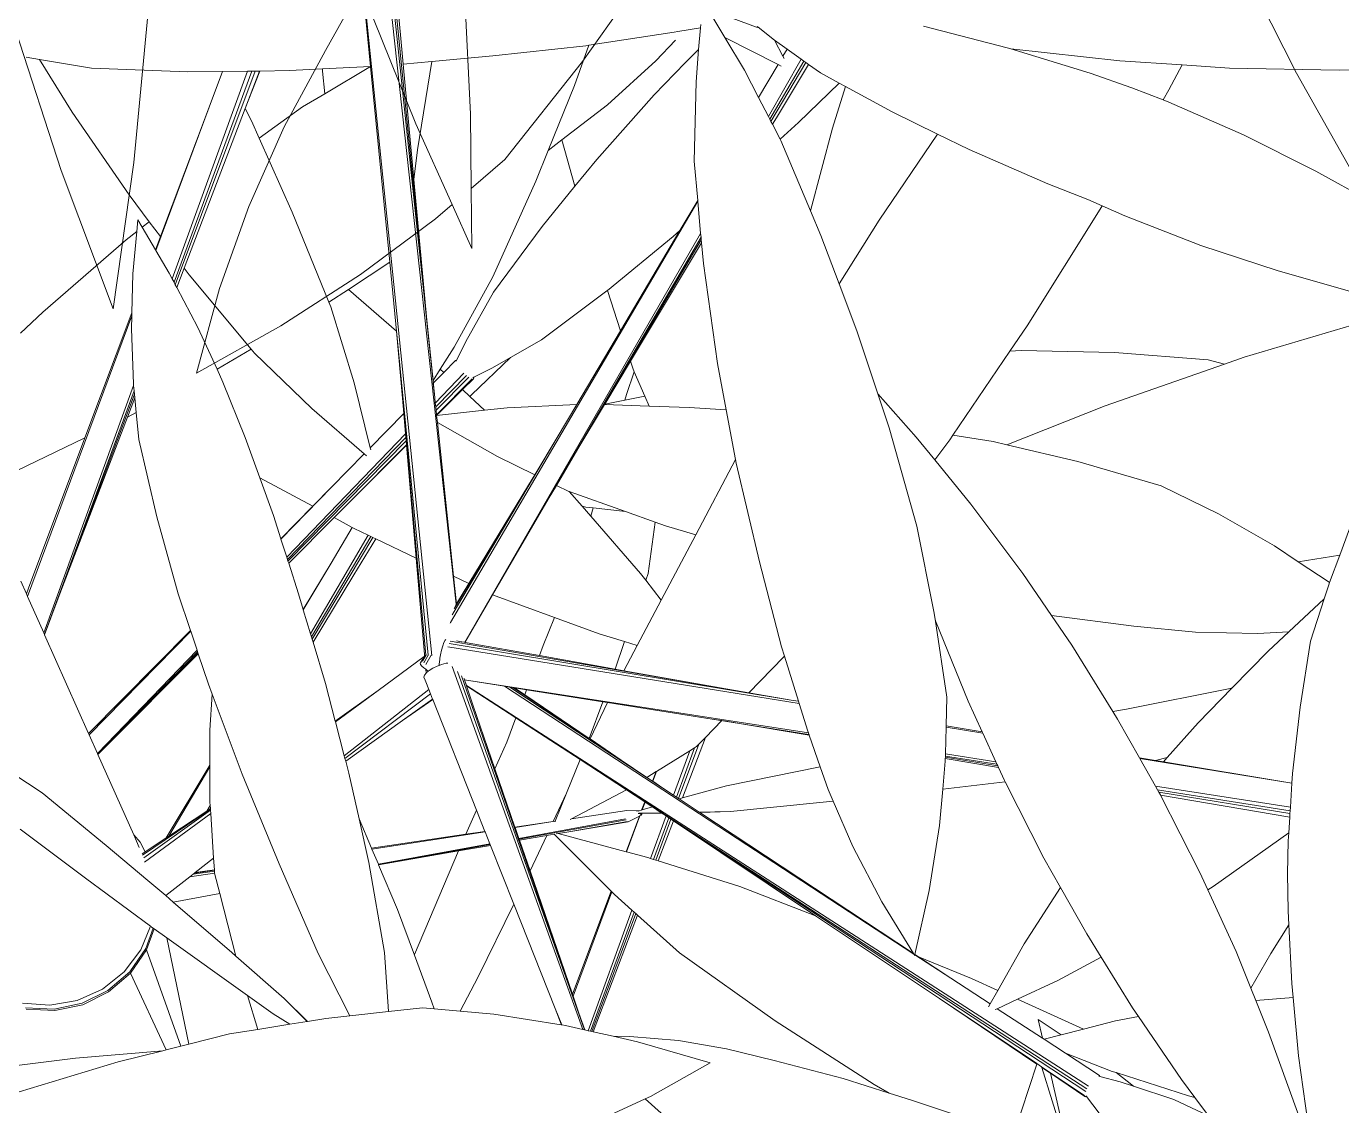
# Model space of a CAD drawing. Header units: millimetres. Extents: x 18 to 174501, y 22 to 24571.
# Drawn here: x 22207.6 to 22382.7, y 5409.9 to 5553.5 of the extents above; entities that cross this region are included whole.
import ezdxf

# ---------------------------------------------------------------- set-up
doc = ezdxf.new("R2010")
doc.units = ezdxf.units.MM
doc.header["$MEASUREMENT"] = 0
doc.layers.add('Edges', color=7, linetype='Continuous', lineweight=18)

# ---------------------------------------------------------------- blocks, each defined once
blk = doc.blocks.new('BAMBOOPLAN')
at = {"layer": 'Edges'}
for p, q in [((1.0538, 7.3949), (0.8579, 7.3219)), ((0.8579, 7.3219), (0.659, 7.2578)), ((0.659, 7.2578), (0.572, 7.2341)), ((0.572, 7.2341), (0.4576, 7.2029)), ((0.572, 7.2341), (0.5638, 7.1814)), ((0.4576, 7.2029), (0.2543, 7.1565)), ((0.4116, 7.1623), (0.2543, 7.1565)), ((0.496, 7.1621), (0.4116, 7.1623)), ((0.5596, 7.1596), (0.496, 7.1621)), ((0.5638, 7.1814), (0.5596, 7.1596)), ((0.5714, 7.1592), (0.5596, 7.1596)), ((0.7256, 7.1468), (0.5714, 7.1592)), ((0.2471, 7.1562), (0.0832, 7.1435)), ((0.2543, 7.1565), (0.2471, 7.1562)), ((0.8784, 7.1264), (0.7256, 7.1468)), ((1.0301, 7.0994), (0.8784, 7.1264)), ((-1.0366, 7.0559), (-0.4112, 5.707)), ((-0.399, 5.8145), (-0.9848, 7.0548)), ((-0.5657, 6.1723), (-0.9779, 7.0547)), ((-0.6276, 6.3066), (-0.9726, 7.0546)), ((-0.2165, 7.0376), (-0.3152, 7.04)), ((-0.2674, 6.9997), (-0.3152, 7.04)), ((-0.2165, 7.0376), (-0.215, 7.0378)), ((-0.2138, 7.0391), (-0.2158, 7.0398)), ((-0.215, 7.0378), (-0.2138, 7.0391)), ((-0.1765, 7.0255), (-0.2138, 7.0391)), ((-0.3171, 7.0017), (-0.3187, 7.008)), ((-0.1762, 7.0255), (-0.1765, 7.0255)), ((-0.1762, 7.0255), (-0.1513, 7.002)), ((-0.1482, 7.0172), (-0.1762, 7.0255)), ((-0.1482, 7.0172), (-0.1513, 7.002)), ((-0.1162, 7.0079), (-0.1482, 7.0172)), ((-0.1401, 6.8849), (-0.1162, 7.0079)), ((-0.1108, 7.0063), (-0.1162, 7.0079)), ((-0.9393, 6.9956), (-0.8292, 6.7521)), ((-0.3171, 7.0017), (-0.3555, 6.981)), ((-0.3069, 6.9618), (-0.3171, 7.0017)), ((-0.2118, 6.9528), (-0.2674, 6.9997)), ((-0.2674, 6.9997), (-0.1549, 6.9841)), ((-0.1549, 6.9841), (-0.1693, 6.9126)), ((-0.1549, 6.9841), (-0.1482, 6.9832)), ((-0.1513, 7.002), (-0.1478, 6.9987)), ((-0.1357, 6.8807), (-0.1108, 7.0063)), ((-0.1322, 6.8774), (-0.1062, 7.0049)), ((-0.1003, 7.0032), (-0.1247, 6.8874)), ((-0.0998, 7.003), (-0.1247, 6.8874)), ((-0.1062, 7.0049), (-0.1108, 7.0063)), ((-0.1003, 7.0032), (-0.1062, 7.0049)), ((-0.0998, 7.003), (-0.1003, 7.0032)), ((-0.0734, 6.9953), (-0.0998, 7.003)), ((-0.0331, 6.9885), (-0.0819, 6.8923)), ((-0.0331, 6.9885), (-0.0734, 6.9953)), ((-0.0199, 6.9863), (-0.0331, 6.9885)), ((-0.0199, 6.9863), (-0.0175, 6.9031)), ((0.0799, 6.9696), (-0.0199, 6.9863)), ((-0.9957, 6.9656), (-0.8867, 6.7278)), ((-0.3615, 6.9778), (-0.5073, 6.9012)), ((-0.3542, 6.964), (-0.3767, 6.9146)), ((-0.3555, 6.981), (-0.3615, 6.9778)), ((-0.3069, 6.9618), (-0.3232, 6.9296)), ((-0.2916, 6.9021), (-0.3069, 6.9618)), ((0.1752, 6.958), (0.0799, 6.9696)), ((0.1752, 6.958), (0.1235, 6.767)), ((0.2416, 6.95), (0.1752, 6.958)), ((-0.1693, 6.9126), (-0.2118, 6.9528)), ((0.4043, 6.9368), (0.2416, 6.95)), ((0.4859, 6.9335), (0.4043, 6.9368)), ((0.5155, 6.9311), (0.4859, 6.9335)), ((1.0271, 6.9322), (0.8726, 6.9236)), ((-0.3767, 6.9146), (-0.4367, 6.806)), ((-0.3232, 6.9296), (-0.3587, 6.853)), ((-0.1401, 6.8849), (-0.1693, 6.9126)), ((0.5142, 6.9241), (0.4551, 6.6689)), ((0.5155, 6.9311), (0.5142, 6.9241)), ((0.563, 6.9273), (0.5155, 6.9311)), ((0.7175, 6.9213), (0.563, 6.9273)), ((0.8726, 6.9236), (0.7175, 6.9213)), ((1.0929, 6.9105), (0.8652, 6.7472)), ((-0.5124, 6.8985), (-0.6729, 6.8228)), ((-0.5073, 6.9012), (-0.5124, 6.8985)), ((-0.5073, 6.9012), (-0.508, 6.8201)), ((-0.2458, 6.7584), (-0.2916, 6.9021)), ((-0.1357, 6.8807), (-0.1401, 6.8849)), ((-0.1247, 6.8874), (-0.1277, 6.8732)), ((-0.0819, 6.8923), (-0.1048, 6.8515)), ((-0.0175, 6.9031), (-0.006, 6.7412)), ((-0.1322, 6.8774), (-0.1357, 6.8807)), ((-0.1277, 6.8732), (-0.1322, 6.8774)), ((-0.1048, 6.8515), (-0.1277, 6.8732)), ((-0.3587, 6.853), (-0.4219, 6.7009)), ((-0.1026, 6.8494), (-0.1048, 6.8515)), ((-0.006, 6.7412), (-0.1026, 6.8494)), ((-0.6729, 6.8228), (-0.7793, 6.7747)), ((-0.508, 6.8201), (-0.515, 6.6871)), ((-0.4367, 6.806), (-0.4968, 6.7145)), ((-0.7793, 6.7747), (-0.8292, 6.7521)), ((-0.7793, 6.7747), (-0.7506, 6.6069)), ((-0.215, 6.6898), (-0.2458, 6.7584)), ((0.1235, 6.767), (0.0912, 6.6275)), ((-0.8292, 6.7521), (-0.7383, 6.5512)), ((0.028, 6.7031), (-0.006, 6.7412)), ((0.8652, 6.7472), (0.8339, 6.7225)), ((-0.8867, 6.7278), (-0.9714, 6.6935)), ((-0.8866, 6.7277), (-0.952, 6.6502)), ((-0.8867, 6.7278), (-0.8866, 6.7277)), ((-0.8866, 6.7277), (-0.7305, 6.3875)), ((-0.4968, 6.7145), (-0.5048, 6.7023)), ((-0.4968, 6.7145), (-0.4446, 6.6394)), ((0.8018, 6.7205), (0.6293, 6.6751)), ((0.8339, 6.7225), (0.6453, 6.5738)), ((0.8339, 6.7225), (0.8018, 6.7205)), ((-0.9714, 6.6935), (-1.0295, 6.6699)), ((-0.9714, 6.6935), (-0.9698, 6.6896)), ((-0.9698, 6.6896), (-0.952, 6.6502)), ((-0.515, 6.6871), (-0.5183, 6.6239)), ((-0.5048, 6.7023), (-0.515, 6.6871)), ((-0.4219, 6.7009), (-0.4446, 6.6394)), ((-0.2144, 6.6885), (-0.3978, 5.7777)), ((-0.215, 6.6898), (-0.2284, 6.6248)), ((-0.2144, 6.6885), (-0.215, 6.6898)), ((-0.1891, 6.6321), (-0.2144, 6.6885)), ((0.0912, 6.6275), (0.028, 6.7031)), ((-1.0295, 6.6699), (-1.083, 6.6506)), ((0.4551, 6.6689), (0.4398, 6.6124)), ((0.6293, 6.6751), (0.4598, 6.6208)), ((-1.1046, 6.6429), (-1.1498, 6.6266)), ((-1.1113, 6.2227), (-1.1046, 6.6429)), ((-1.106, 6.2177), (-1.0973, 6.6455)), ((-1.0973, 6.6455), (-1.1046, 6.6429)), ((-1.1022, 6.2141), (-1.0913, 6.6477)), ((-1.0913, 6.6477), (-1.0973, 6.6455)), ((-1.0834, 6.6505), (-1.0913, 6.6477)), ((-1.0834, 6.6505), (-1.0865, 6.5566)), ((-1.083, 6.6506), (-1.0858, 6.5743)), ((-1.083, 6.6506), (-1.0834, 6.6505)), ((-0.952, 6.6502), (-0.9835, 6.6129)), ((-0.4446, 6.6394), (-0.4788, 6.5467)), ((-0.3599, 5.7511), (-0.1891, 6.6321)), ((-0.1862, 6.6258), (-0.1891, 6.6321)), ((-1.1498, 6.6266), (-1.2116, 6.6043)), ((-1.1498, 6.6266), (-1.1515, 6.5545)), ((-0.9835, 6.6129), (-1.0423, 6.5297)), ((-0.7506, 6.6069), (-0.7383, 6.5512)), ((-0.5183, 6.6239), (-0.5357, 6.4253)), ((-0.2368, 6.6098), (-0.3216, 6.472)), ((-0.2984, 6.0601), (-0.1862, 6.6258)), ((-0.2763, 6.1688), (-0.1842, 6.6214)), ((-0.2284, 6.6248), (-0.273, 6.4078)), ((-0.2284, 6.6248), (-0.2368, 6.6098)), ((-0.1819, 6.6162), (-0.2361, 6.3592)), ((-0.1842, 6.6214), (-0.1862, 6.6258)), ((-0.1819, 6.6162), (-0.1842, 6.6214)), ((-0.1657, 6.5801), (-0.1819, 6.6162)), ((0.1524, 6.5542), (0.0912, 6.6275)), ((0.4398, 6.6124), (0.3894, 6.4263)), ((0.4598, 6.6208), (0.4398, 6.6124)), ((-1.2116, 6.6043), (-1.3873, 6.5511)), ((-1.0858, 6.5743), (-1.0865, 6.5566)), ((-1.0858, 6.5743), (-1.0668, 6.5558)), ((-0.0781, 6.4091), (-0.1657, 6.5801)), ((0.6453, 6.5738), (0.4925, 6.4426)), ((-1.4862, 6.5349), (-1.5116, 6.5308)), ((-1.3873, 6.5511), (-1.4862, 6.5349)), ((-1.4862, 6.5349), (-1.3944, 6.4603)), ((-1.1515, 6.5545), (-1.1586, 6.2914)), ((-1.1515, 6.5545), (-1.1582, 6.2635)), ((-1.0865, 6.5566), (-1.0964, 6.2496)), ((-1.0668, 6.5558), (-1.0423, 6.5297)), ((-0.7383, 6.5512), (-0.6276, 6.3066)), ((-0.4788, 6.5467), (-0.5253, 6.3985)), ((0.229, 6.4538), (0.1524, 6.5542)), ((-1.0423, 6.5297), (-0.9369, 6.4173)), ((1.1611, 6.5042), (1.1598, 6.4508)), ((-1.3944, 6.4603), (-1.2411, 6.3468)), ((-0.3222, 6.4711), (-0.4095, 6.3426)), ((-0.3216, 6.472), (-0.3222, 6.4711)), ((-0.3216, 6.472), (-0.273, 6.4078)), ((0.7955, 6.4647), (0.6305, 6.4566)), ((0.9161, 6.4501), (0.7955, 6.4647)), ((0.229, 6.4538), (0.325, 6.4001)), ((0.2702, 6.3998), (0.229, 6.4538)), ((0.4661, 6.4399), (0.3894, 6.4263)), ((0.4925, 6.4426), (0.4661, 6.4399)), ((0.6305, 6.4566), (0.4925, 6.4426)), ((1.0369, 6.427), (0.9161, 6.4501)), ((1.1598, 6.4508), (1.0891, 6.4134)), ((1.1598, 6.4508), (1.1585, 6.3953)), ((-0.9369, 6.4173), (-0.8152, 6.2783)), ((-0.5357, 6.4253), (-0.5622, 6.2751)), ((-0.273, 6.4078), (-0.3057, 6.2484)), ((-0.0336, 6.3311), (-0.0781, 6.4091)), ((0.3868, 6.4164), (0.3726, 6.3707)), ((0.3894, 6.4263), (0.3868, 6.4164)), ((1.0891, 6.4134), (1.0369, 6.427)), ((1.1577, 6.3956), (1.0891, 6.4134)), ((-0.7305, 6.3875), (-0.7881, 6.3132)), ((-0.7305, 6.3875), (-0.6812, 6.28)), ((-0.5253, 6.3985), (-0.5446, 6.2927)), ((0.3809, 6.2404), (0.2702, 6.3998)), ((0.325, 6.4001), (0.3726, 6.3707)), ((1.1585, 6.3953), (1.1577, 6.3956)), ((1.1585, 6.3953), (1.1584, 6.3909)), ((1.1584, 6.3909), (1.1589, 6.3629)), ((-0.2361, 6.3592), (-0.2557, 6.2663)), ((-0.2361, 6.3592), (-0.2276, 6.3479)), ((0.3726, 6.3707), (0.4648, 6.3138)), ((1.1589, 6.3629), (1.1157, 6.2813)), ((1.1589, 6.3629), (1.1607, 6.2782)), ((-1.2411, 6.3468), (-1.1882, 6.3112)), ((-0.4095, 6.3426), (-0.454, 6.2914)), ((-0.2276, 6.3479), (-0.2227, 6.3426)), ((-0.2227, 6.3426), (-0.2224, 6.2971)), ((-0.2227, 6.3426), (-0.1886, 6.3056)), ((-1.2101, 6.3077), (-1.2046, 6.2856)), ((-1.2101, 6.3077), (-1.1974, 6.2969)), ((-1.1882, 6.3112), (-1.1974, 6.2969)), ((-1.1882, 6.3112), (-1.1586, 6.2914)), ((-0.7881, 6.3132), (-0.8152, 6.2783)), ((-0.7881, 6.3132), (-0.6757, 6.2678)), ((-0.5794, 6.2022), (-0.6276, 6.3066)), ((-0.1018, 6.3126), (-0.1745, 6.2903)), ((-0.0336, 6.3311), (-0.1018, 6.3126)), ((0.0138, 6.2481), (-0.0336, 6.3311)), ((0.4648, 6.3138), (0.6011, 6.2213)), ((-1.2046, 6.2856), (-1.2183, 6.2642)), ((-1.2046, 6.2856), (-1.1852, 6.2073)), ((-1.1974, 6.2969), (-1.1594, 6.2645)), ((-1.1586, 6.2914), (-1.1594, 6.2645)), ((-0.5446, 6.2927), (-0.5493, 6.2529)), ((-0.454, 6.2914), (-0.5011, 6.1999)), ((-0.454, 6.2914), (-0.4801, 6.2615)), ((-0.1745, 6.2903), (-0.256, 6.2653)), ((-0.222, 6.286), (-0.2557, 6.2663)), ((-0.2224, 6.2971), (-0.222, 6.286)), ((-0.1886, 6.3056), (-0.222, 6.286)), ((-0.1886, 6.3056), (-0.1745, 6.2903)), ((-1.2183, 6.2642), (-1.3235, 6.0825)), ((-1.1594, 6.2645), (-1.1582, 6.2635)), ((-1.1582, 6.2635), (-1.1203, 6.2311)), ((-0.8152, 6.2783), (-0.8088, 6.271)), ((-0.8088, 6.271), (-0.7196, 6.1491)), ((-0.6757, 6.2678), (-0.6812, 6.28)), ((-0.6812, 6.28), (-0.4177, 5.7055)), ((-0.6233, 6.1512), (-0.6757, 6.2678)), ((-0.5622, 6.2751), (-0.5737, 6.2265)), ((-0.4801, 6.2615), (-0.508, 6.2332)), ((-0.256, 6.2653), (-0.2763, 6.1688)), ((-0.2557, 6.2663), (-0.256, 6.2653)), ((1.0605, 6.2591), (0.9479, 6.223)), ((1.1157, 6.2813), (1.0605, 6.2591)), ((1.1157, 6.2813), (1.0907, 6.2341)), ((1.1607, 6.2782), (1.1827, 6.1533)), ((-1.0964, 6.2496), (-1.0977, 6.2099)), ((-1.0964, 6.2496), (-1.0831, 6.2406)), ((-1.0831, 6.2406), (-0.9257, 6.1455)), ((-0.5511, 6.2522), (-0.5649, 6.223)), ((-0.5613, 6.1629), (-0.5282, 6.2341)), ((-0.5581, 6.1561), (-0.5225, 6.2319)), ((-0.5493, 6.2529), (-0.5511, 6.2522)), ((-0.5493, 6.2529), (-0.5495, 6.2511)), ((-0.508, 6.2332), (-0.5094, 6.2318)), ((-0.5074, 6.2317), (-0.508, 6.2332)), ((-0.5078, 6.2302), (-0.5074, 6.2317)), ((-0.3057, 6.2484), (-0.4288, 6.199)), ((-0.3057, 6.2484), (-0.3205, 6.1765)), ((0.0138, 6.2481), (-0.0111, 6.0878)), ((0.0173, 6.2419), (0.0138, 6.2481)), ((0.1202, 6.0789), (0.0173, 6.2419)), ((0.4647, 6.098), (0.3809, 6.2404)), ((1.0907, 6.2341), (1.0488, 6.1456)), ((-1.1852, 6.2073), (-1.1629, 6.1365)), ((-1.1203, 6.2311), (-1.1113, 6.2227)), ((-1.1113, 6.2227), (-1.106, 6.2177)), ((-1.106, 6.2177), (-1.1022, 6.2141)), ((-1.1022, 6.2141), (-1.0977, 6.2099)), ((-1.0977, 6.2099), (-1.0355, 6.1513)), ((-0.5737, 6.2265), (-0.5794, 6.2022)), ((-0.5649, 6.223), (-0.5771, 6.1972)), ((-0.5737, 6.2265), (-0.5649, 6.223)), ((-0.5554, 6.1503), (-0.5173, 6.2303)), ((-0.5097, 6.2294), (-0.5518, 6.1426)), ((-0.5078, 6.2302), (-0.5205, 6.2042)), ((0.6011, 6.2213), (0.679, 6.1633)), ((0.9479, 6.223), (0.8334, 6.1953)), ((-0.5771, 6.1972), (-0.5794, 6.2022)), ((-0.5657, 6.1723), (-0.5771, 6.1972)), ((-0.5205, 6.2042), (-0.5512, 6.1415)), ((-0.5205, 6.2042), (-0.5032, 6.1963)), ((-0.5011, 6.1999), (-0.5032, 6.1963)), ((-0.5032, 6.1963), (-0.4683, 6.1805)), ((-0.4288, 6.199), (-0.4683, 6.1805)), ((0.8334, 6.1953), (0.679, 6.1633)), ((-0.5613, 6.1629), (-0.5657, 6.1723)), ((-0.5581, 6.1561), (-0.5613, 6.1629)), ((-0.4683, 6.1805), (-0.5512, 6.1415)), ((-0.3205, 6.1765), (-0.3987, 5.7963)), ((-0.3377, 6.0957), (-0.3205, 6.1765)), ((-0.2923, 6.0901), (-0.2763, 6.1688)), ((0.679, 6.1633), (0.7335, 6.1228)), ((-1.1613, 6.1315), (-1.1744, 5.5621)), ((-1.1629, 6.1365), (-1.1698, 5.8827)), ((-1.1629, 6.1365), (-1.1613, 6.1315)), ((-1.1613, 6.1315), (-1.1538, 6.1079)), ((-1.0355, 6.1513), (-0.9747, 6.088)), ((-0.9257, 6.1455), (-0.9747, 6.088)), ((-0.9257, 6.1455), (-0.917, 6.1403)), ((-0.917, 6.1403), (-0.7799, 6.0762)), ((-0.7196, 6.1491), (-0.6505, 6.0423)), ((-0.4219, 5.7037), (-0.6233, 6.1512)), ((-0.6115, 6.1247), (-0.6233, 6.1512)), ((-0.5554, 6.1503), (-0.5581, 6.1561)), ((-0.5518, 6.1426), (-0.5554, 6.1503)), ((-0.5513, 6.1415), (-0.5518, 6.1426)), ((-0.5512, 6.1415), (-0.5513, 6.1415)), ((-0.5454, 6.1289), (-0.5513, 6.1415)), ((1.045, 6.1434), (0.8714, 6.0419)), ((1.0488, 6.1456), (1.0092, 6.0617)), ((1.0488, 6.1456), (1.045, 6.1434)), ((1.1827, 6.1533), (1.2102, 6.0291)), ((-1.1538, 6.1079), (-1.116, 6.0098)), ((-0.6115, 6.1247), (-0.6505, 6.0423)), ((-0.5956, 6.089), (-0.6115, 6.1247)), ((-0.416, 6.1053), (-0.5454, 6.1289)), ((-0.4212, 5.8629), (-0.5454, 6.1289)), ((0.7335, 6.1228), (0.8487, 6.0293)), ((-1.3235, 6.0825), (-1.3504, 6.0312)), ((-0.9747, 6.088), (-0.956, 6.0685)), ((-0.7328, 5.7937), (-0.5956, 6.089)), ((-0.7301, 5.7901), (-0.5927, 6.0824)), ((-0.5927, 6.0824), (-0.5956, 6.089)), ((-0.5903, 6.0769), (-0.5927, 6.0824)), ((-0.3377, 6.0957), (-0.416, 6.1053)), ((-0.3426, 6.0729), (-0.3377, 6.0957)), ((-0.2984, 6.0601), (-0.2923, 6.0901)), ((-0.2664, 6.0869), (-0.2923, 6.0901)), ((-0.2654, 6.0869), (-0.2664, 6.0869)), ((-0.2654, 6.0869), (-0.2332, 6.0684)), ((-0.1517, 6.0859), (-0.2654, 6.0869)), ((-0.1517, 6.0859), (-0.2124, 6.0724)), ((-0.092, 6.0854), (-0.1517, 6.0859)), ((-0.092, 6.0854), (-0.0725, 5.9884)), ((-0.0709, 6.0852), (-0.092, 6.0854)), ((-0.0111, 6.0878), (-0.0709, 6.0852)), ((-0.0111, 6.0878), (-0.0327, 5.9489)), ((0.4717, 6.0844), (0.4647, 6.098)), ((0.4717, 6.0844), (0.4736, 6.082)), ((0.541, 5.9514), (0.4717, 6.0844)), ((0.4736, 6.082), (0.5824, 5.9576)), ((-0.956, 6.0685), (-0.8819, 5.9828)), ((-0.7799, 6.0762), (-0.6575, 6.0275)), ((-0.7281, 5.7874), (-0.5903, 6.0769)), ((-0.5871, 6.0698), (-0.6545, 5.9307)), ((-0.5868, 6.069), (-0.6545, 5.9307)), ((-0.5871, 6.0698), (-0.5903, 6.0769)), ((-0.5868, 6.069), (-0.5871, 6.0698)), ((-0.4993, 5.8721), (-0.5868, 6.069)), ((-0.3994, 5.8064), (-0.3426, 6.0729)), ((-0.3892, 5.8592), (-0.3426, 6.0729)), ((-0.3393, 5.854), (-0.2984, 6.0601)), ((-0.2262, 6.0693), (-0.2332, 6.0684)), ((-0.2332, 6.0684), (-0.2113, 6.0558)), ((-0.2124, 6.0724), (-0.2262, 6.0693)), ((-0.2124, 6.0724), (-0.2113, 6.0558)), ((0.2126, 5.9393), (0.1202, 6.0789)), ((1.0092, 6.0617), (0.975, 5.98)), ((-0.6505, 6.0423), (-0.6481, 6.0387)), ((-0.2113, 6.0558), (-0.0861, 5.9838)), ((0.8714, 6.0419), (0.8487, 6.0293)), ((-1.1228, 5.5068), (-1.1148, 6.0072)), ((-1.116, 6.0098), (-1.1148, 6.0072)), ((-1.1148, 6.0072), (-1.1104, 5.9977)), ((-0.6575, 6.0275), (-0.6956, 5.947)), ((-0.6575, 6.0275), (-0.6519, 6.0252)), ((0.8487, 6.0293), (0.8619, 6.0185)), ((0.8619, 6.0185), (0.9254, 5.9623)), ((1.215, 6.0115), (0.9266, 5.9613)), ((1.215, 6.0116), (0.9708, 5.9701)), ((1.2102, 6.0291), (1.215, 6.0116)), ((1.215, 6.0116), (1.215, 6.0115)), ((1.215, 6.0115), (1.2272, 5.9674)), ((-1.1204, 5.5043), (-1.1104, 5.9977)), ((-1.1182, 5.5779), (-1.1078, 5.9919)), ((-1.1104, 5.9977), (-1.1078, 5.9919)), ((-1.1078, 5.9919), (-1.105, 5.9858)), ((-1.105, 5.9858), (-1.1063, 5.9466)), ((-1.105, 5.9858), (-1.0934, 5.9604)), ((-0.8819, 5.9828), (-0.8305, 5.9193)), ((-0.0861, 5.9838), (-0.0726, 5.975)), ((-0.0725, 5.9884), (-0.0726, 5.975)), ((-1.0934, 5.9604), (-1.1063, 5.9466)), ((-1.0934, 5.9604), (-1.0718, 5.9132)), ((-0.0726, 5.975), (-0.0327, 5.9489)), ((0.5824, 5.9576), (0.6262, 5.9115)), ((0.9556, 5.9675), (0.9254, 5.9623)), ((0.9254, 5.9623), (0.9266, 5.9613)), ((0.9266, 5.9613), (0.9719, 5.9211)), ((0.975, 5.98), (0.9556, 5.9675)), ((0.9708, 5.9701), (0.9556, 5.9675)), ((0.975, 5.98), (0.9708, 5.9701)), ((0.9719, 5.9211), (1.2272, 5.9674)), ((0.9774, 5.9162), (1.2291, 5.9608)), ((1.2272, 5.9674), (1.2291, 5.9608)), ((1.2291, 5.9608), (1.2305, 5.9555)), ((-1.1063, 5.9466), (-1.1182, 5.5779)), ((-0.6956, 5.947), (-0.7545, 5.8227)), ((-0.6956, 5.947), (-0.7175, 5.9013)), ((-0.0327, 5.9489), (-0.0477, 5.8526)), ((0.2237, 5.9244), (0.2126, 5.9393)), ((0.5575, 5.8999), (0.541, 5.9514)), ((0.9815, 5.9127), (1.2305, 5.9555)), ((1.2324, 5.9487), (0.9864, 5.9082)), ((1.2305, 5.9555), (1.2324, 5.9487)), ((1.2324, 5.9487), (1.2402, 5.9204)), ((-1.0718, 5.9132), (-0.9916, 5.7858)), ((-0.8305, 5.9193), (-0.7175, 5.9013)), ((-0.8305, 5.9193), (-0.7825, 5.8601)), ((-0.6545, 5.9307), (-0.6723, 5.8941)), ((0.2229, 5.9223), (0.1826, 5.8368)), ((0.2237, 5.9244), (0.2229, 5.9223)), ((0.2769, 5.8522), (0.2237, 5.9244)), ((0.6262, 5.9115), (0.5575, 5.8999)), ((0.6282, 5.9093), (0.5584, 5.8972)), ((0.6262, 5.9115), (0.6282, 5.9093)), ((0.6282, 5.9093), (0.6693, 5.8662)), ((0.9719, 5.9211), (0.9774, 5.9162)), ((0.9774, 5.9162), (0.9815, 5.9127)), ((0.9815, 5.9127), (0.9858, 5.9088)), ((0.9858, 5.9088), (0.9864, 5.9082)), ((0.9864, 5.9082), (1.1049, 5.7939)), ((1.2402, 5.9204), (1.1375, 5.777)), ((1.2402, 5.9204), (1.2444, 5.9055)), ((-1.1698, 5.8827), (-1.2724, 5.7814)), ((-1.1698, 5.8827), (-1.1781, 5.5777)), ((-0.7175, 5.9013), (-0.7549, 5.8232)), ((-0.6723, 5.8941), (-0.7256, 5.7841)), ((-0.6723, 5.8941), (-0.6334, 5.8879)), ((-0.6334, 5.8879), (-0.6494, 5.8107)), ((-0.6426, 5.6706), (-0.6001, 5.8838)), ((-0.6389, 5.6656), (-0.5946, 5.8832)), ((-0.6362, 5.6618), (-0.5901, 5.8827)), ((-0.6334, 5.8879), (-0.6292, 5.8872)), ((-0.6292, 5.8872), (-0.6001, 5.8838)), ((-0.5842, 5.882), (-0.6012, 5.8035)), ((-0.5838, 5.8819), (-0.6012, 5.8035)), ((-0.6001, 5.8838), (-0.5946, 5.8832)), ((-0.5946, 5.8832), (-0.5901, 5.8827)), ((-0.5901, 5.8827), (-0.5842, 5.882)), ((-0.5842, 5.882), (-0.5838, 5.8819)), ((-0.5838, 5.8819), (-0.4993, 5.8721)), ((0.5584, 5.8972), (0.5575, 5.8999)), ((0.5739, 5.8489), (0.5584, 5.8972)), ((1.2444, 5.9055), (1.2636, 5.8458)), ((-0.7825, 5.8601), (-0.7549, 5.8232)), ((-0.425, 5.7048), (-0.4993, 5.8721)), ((-0.4212, 5.8629), (-0.3892, 5.8592)), ((-0.3988, 5.8151), (-0.4212, 5.8629)), ((-0.3988, 5.8151), (-0.3892, 5.8592)), ((0.5739, 5.8489), (0.6693, 5.8662)), ((0.5751, 5.845), (0.673, 5.8623)), ((0.5758, 5.8429), (0.6752, 5.86)), ((0.6776, 5.8574), (0.5764, 5.8408)), ((0.6693, 5.8662), (0.673, 5.8623)), ((0.673, 5.8623), (0.6752, 5.86)), ((0.6752, 5.86), (0.6776, 5.8574)), ((0.6776, 5.8574), (0.6964, 5.8377)), ((0.2795, 5.8486), (-0.3876, 5.7325)), ((0.2669, 5.8505), (-0.3874, 5.7393)), ((-0.3597, 5.7511), (-0.3393, 5.854)), ((-0.3393, 5.854), (-0.2139, 5.8515)), ((-0.2139, 5.8515), (-0.2167, 5.7942)), ((-0.2139, 5.8515), (-0.1233, 5.8497)), ((-0.1233, 5.8497), (-0.0729, 5.8516)), ((-0.0729, 5.8516), (-0.073, 5.7963)), ((-0.0729, 5.8516), (-0.0477, 5.8526)), ((-0.0477, 5.8526), (-0.0561, 5.7989)), ((0.1276, 5.8278), (0.1826, 5.8368)), ((0.1826, 5.8368), (0.2669, 5.8505)), ((0.2769, 5.8522), (0.2669, 5.8505)), ((0.2795, 5.8486), (0.2769, 5.8522)), ((0.3121, 5.8045), (0.2795, 5.8486)), ((0.5751, 5.845), (0.5739, 5.8489)), ((0.5758, 5.8429), (0.5751, 5.845)), ((0.5764, 5.8408), (0.5758, 5.8429)), ((0.578, 5.8358), (0.5764, 5.8408)), ((0.5909, 5.7838), (0.578, 5.8358)), ((0.6984, 5.8358), (0.5909, 5.7838)), ((0.6964, 5.8377), (0.6984, 5.8358)), ((0.6984, 5.8358), (0.8156, 5.7228)), ((1.2636, 5.8458), (1.2875, 5.7794)), ((-0.7549, 5.8232), (-0.7545, 5.8227)), ((-0.7545, 5.8227), (-0.7328, 5.7937)), ((-0.6494, 5.8107), (-0.6707, 5.7098)), ((-0.6494, 5.8107), (-0.6704, 5.7093)), ((-0.3997, 5.8047), (-0.3994, 5.8064)), ((-0.3996, 5.8117), (-0.399, 5.8145)), ((-0.399, 5.8145), (-0.3988, 5.8151)), ((-0.3866, 5.7443), (0.1276, 5.8278)), ((-0.0561, 5.7989), (0.1276, 5.8278)), ((-0.9916, 5.7858), (-0.9052, 5.6601)), ((-0.7328, 5.7937), (-0.7301, 5.7901)), ((-0.7301, 5.7901), (-0.7281, 5.7874)), ((-0.7281, 5.7874), (-0.7256, 5.7841)), ((-0.7256, 5.7841), (-0.6889, 5.735)), ((-0.6012, 5.8035), (-0.6328, 5.6571)), ((-0.3989, 5.7951), (-0.3995, 5.7925)), ((-0.3987, 5.7963), (-0.3989, 5.7951)), ((-0.3372, 5.6836), (0.3142, 5.8018)), ((-0.2173, 5.7735), (-0.073, 5.7963)), ((-0.2167, 5.7942), (-0.2173, 5.7735)), ((-0.073, 5.7963), (-0.0561, 5.7989)), ((0.1329, 5.7667), (0.3163, 5.7992)), ((0.1511, 5.7699), (0.2788, 5.7918)), ((0.2788, 5.7918), (0.3169, 5.7984)), ((0.3171, 5.7981), (0.2788, 5.7918)), ((0.3142, 5.8018), (0.3121, 5.8045)), ((0.3163, 5.7992), (0.3142, 5.8018)), ((0.3169, 5.7984), (0.3163, 5.7992)), ((0.3171, 5.7981), (0.3169, 5.7984)), ((0.3568, 5.7478), (0.3171, 5.7981)), ((0.6076, 5.7164), (0.5909, 5.7838)), ((1.1049, 5.7939), (1.1301, 5.7674)), ((-0.3978, 5.7777), (-0.398, 5.7764)), ((-0.355, 5.7518), (-0.2173, 5.7735)), ((-0.0655, 5.7316), (0.1329, 5.7667)), ((0.1511, 5.7699), (0.132, 5.7293)), ((0.1329, 5.7667), (0.1511, 5.7699)), ((1.1375, 5.777), (1.1301, 5.7674)), ((1.1301, 5.7674), (1.219, 5.6741)), ((1.2875, 5.7794), (1.2975, 5.7546)), ((-0.6889, 5.735), (-0.6707, 5.7098)), ((-0.397, 5.7377), (-0.3972, 5.7309)), ((-0.3972, 5.7309), (-0.3968, 5.7227)), ((-0.3961, 5.7427), (-0.397, 5.7377)), ((-0.3953, 5.7443), (-0.3961, 5.7427)), ((-0.3755, 5.7486), (-0.3693, 5.7496)), ((-0.3693, 5.7496), (-0.3661, 5.7501)), ((-0.3661, 5.7501), (-0.3658, 5.7502)), ((-0.3658, 5.7502), (-0.3652, 5.7503)), ((-0.3652, 5.7503), (-0.3599, 5.7511)), ((-0.3599, 5.7511), (-0.3597, 5.7511)), ((-0.3597, 5.7511), (-0.355, 5.7518)), ((-0.0655, 5.7316), (-0.0746, 5.6551)), ((-0.0744, 5.73), (-0.0655, 5.7316)), ((0.2001, 5.6555), (0.3568, 5.7478)), ((0.3851, 5.712), (0.3568, 5.7478)), ((1.2975, 5.7546), (1.2831, 5.6923)), ((1.2975, 5.7546), (1.3393, 5.6515)), ((-0.6707, 5.7098), (-0.6704, 5.7093)), ((-0.6704, 5.7093), (-0.6426, 5.6706)), ((-0.412, 5.7072), (-0.416, 5.6869)), ((-0.4119, 5.7074), (-0.412, 5.7072)), ((-0.4112, 5.707), (-0.411, 5.7066)), ((-0.3968, 5.7227), (-0.3958, 5.7137)), ((-0.3958, 5.7137), (-0.3947, 5.7075)), ((-0.3947, 5.7075), (-0.3942, 5.7045)), ((-0.2192, 5.7044), (-0.0744, 5.73)), ((-0.0744, 5.73), (-0.0761, 5.6555)), ((0.1217, 5.7075), (0.1189, 5.7041)), ((0.1217, 5.6031), (0.1245, 5.7135)), ((0.1245, 5.7135), (0.1217, 5.7075)), ((0.132, 5.7293), (0.1245, 5.7135)), ((0.132, 5.7293), (0.128, 5.6065)), ((0.4011, 5.6945), (0.3851, 5.712)), ((0.6295, 5.5935), (0.6076, 5.7164)), ((0.8156, 5.7228), (0.8637, 5.6801)), ((-0.4239, 5.7004), (-0.4857, 5.611)), ((-0.4268, 5.6869), (-0.427, 5.6855)), ((-0.427, 5.6855), (-0.4255, 5.6837)), ((-0.4253, 5.694), (-0.4268, 5.6869)), ((-0.4256, 5.6926), (-0.4236, 5.7017)), ((-0.4255, 5.6837), (-0.4222, 5.6818)), ((-0.4253, 5.694), (-0.4239, 5.7004)), ((-0.4236, 5.7017), (-0.425, 5.7048)), ((-0.424, 5.6908), (-0.4211, 5.7045)), ((-0.4239, 5.7004), (-0.4236, 5.7017)), ((-0.4236, 5.7017), (-0.4232, 5.7035)), ((-0.4236, 5.7017), (-0.4236, 5.7017)), ((-0.4222, 5.6818), (-0.4175, 5.6798)), ((-0.4218, 5.7035), (-0.4219, 5.7037)), ((-0.4211, 5.7045), (-0.421, 5.7047)), ((-0.4174, 5.7051), (-0.4207, 5.6889)), ((-0.4177, 5.7055), (-0.4175, 5.705)), ((-0.4173, 5.7056), (-0.4174, 5.7051)), ((-0.4014, 5.6847), (-0.4065, 5.6783)), ((-0.3949, 5.6911), (-0.4014, 5.6847)), ((-0.3916, 5.6938), (-0.3949, 5.6911)), ((-0.3942, 5.7045), (-0.3922, 5.6957)), ((-0.3922, 5.6957), (-0.3916, 5.6938)), ((-0.3877, 5.697), (-0.3916, 5.6938)), ((-0.3801, 5.702), (-0.3877, 5.697)), ((-0.3775, 5.7033), (-0.3801, 5.702)), ((0.0927, 5.1286), (-0.3676, 5.6995)), ((0.0959, 5.1289), (-0.3546, 5.6939)), ((-0.3546, 5.6939), (-0.3546, 5.6939)), ((-0.3448, 5.6891), (-0.3448, 5.6891)), ((-0.3448, 5.6891), (0.0756, 5.1555)), ((-0.3389, 5.6856), (-0.3384, 5.685)), ((-0.3384, 5.685), (-0.3064, 5.6441)), ((-0.3372, 5.6836), (-0.3371, 5.6835)), ((-0.3371, 5.6835), (-0.2611, 5.697)), ((-0.3371, 5.6835), (-0.3299, 5.6743)), ((-0.2611, 5.697), (-0.2512, 5.6987)), ((0.641, 5.4696), (-0.2611, 5.697)), ((-0.2512, 5.6987), (-0.2453, 5.6998)), ((0.0869, 5.6121), (-0.2512, 5.6987)), ((-0.2453, 5.6998), (-0.2425, 5.7003)), ((-0.2453, 5.6998), (-0.0055, 5.6365)), ((-0.2425, 5.7003), (-0.2192, 5.7044)), ((-0.2425, 5.7003), (-0.2195, 5.6941)), ((-0.2192, 5.7044), (-0.2195, 5.6941)), ((-0.2195, 5.6941), (-0.0761, 5.6555)), ((0.112, 5.6957), (0.065, 5.6381)), ((0.1106, 5.606), (0.112, 5.6957)), ((0.1189, 5.7041), (0.112, 5.6957)), ((0.1169, 5.6044), (0.1189, 5.7041)), ((0.3783, 5.6838), (0.2228, 5.6121)), ((0.4011, 5.6945), (0.3783, 5.6838)), ((0.4649, 5.6248), (0.4011, 5.6945)), ((1.2831, 5.6923), (1.2686, 5.6173)), ((-0.9052, 5.6601), (-0.8606, 5.6023)), ((-0.6426, 5.6706), (-0.6389, 5.6656)), ((-0.6389, 5.6656), (-0.6362, 5.6618)), ((-0.6362, 5.6618), (-0.6328, 5.6571)), ((-0.6328, 5.6571), (-0.5848, 5.5903)), ((-0.4175, 5.6798), (-0.4134, 5.6784)), ((-0.4134, 5.6784), (-0.4103, 5.6717)), ((-0.4134, 5.6784), (-0.4132, 5.6784)), ((-0.4126, 5.6769), (-0.4132, 5.6784)), ((-0.4132, 5.6784), (-0.4117, 5.6778)), ((-0.4103, 5.6717), (-0.4118, 5.6671)), ((-0.4118, 5.6671), (-0.4115, 5.663)), ((-0.4117, 5.6778), (-0.41, 5.6774)), ((-0.4077, 5.6583), (-0.4115, 5.663)), ((-0.4101, 5.6723), (-0.4103, 5.6717)), ((-0.4075, 5.6767), (-0.4101, 5.6723)), ((-0.4095, 5.6763), (-0.41, 5.6774)), ((-0.41, 5.6774), (-0.4075, 5.6767)), ((-0.4077, 5.6583), (-0.4055, 5.6557)), ((-0.4065, 5.6783), (-0.4075, 5.6767)), ((-0.3299, 5.6743), (1.0371, 5.3405)), ((-0.3299, 5.6743), (-0.3299, 5.6742)), ((-0.3299, 5.6742), (-0.2208, 5.6471)), ((-0.3299, 5.6742), (-0.3064, 5.6441)), ((0.8637, 5.6801), (0.8333, 5.5567)), ((0.8637, 5.6801), (0.9395, 5.6131)), ((1.219, 5.6741), (1.2686, 5.6173)), ((-0.5061, 5.4723), (-0.3951, 5.6437)), ((-0.5033, 5.4681), (-0.3897, 5.6374)), ((-0.4055, 5.6557), (-0.3951, 5.6437)), ((-0.3951, 5.6437), (-0.3897, 5.6374)), ((-0.3897, 5.6374), (-0.3827, 5.6292)), ((-0.3064, 5.6441), (-0.227, 5.5426)), ((-0.2208, 5.6471), (-0.2222, 5.5979)), ((-0.2208, 5.6471), (-0.0794, 5.6119)), ((-0.0761, 5.6555), (-0.0746, 5.6551)), ((-0.0746, 5.6551), (-0.0055, 5.6365)), ((-0.0055, 5.6365), (0.0513, 5.6214)), ((0.0646, 5.6376), (0.0513, 5.6214)), ((0.0646, 5.6376), (0.064, 5.6181)), ((0.065, 5.6381), (0.0645, 5.618)), ((0.065, 5.6381), (0.0646, 5.6376)), ((0.2001, 5.6555), (0.128, 5.6065)), ((1.3393, 5.6515), (1.3503, 5.6271)), ((-0.4857, 5.611), (-0.544, 5.5291)), ((-0.4857, 5.611), (-0.5431, 5.5278)), ((-0.3827, 5.6292), (-0.4235, 5.5717)), ((-0.382, 5.6284), (-0.4235, 5.5717)), ((-0.3827, 5.6292), (-0.382, 5.6284)), ((-0.382, 5.6284), (-0.2345, 5.4567)), ((-0.0794, 5.6119), (-0.083, 5.5429)), ((-0.0794, 5.6119), (-0.0198, 5.5971)), ((0.0513, 5.6214), (0.064, 5.6181)), ((0.064, 5.6181), (0.0645, 5.618)), ((0.0645, 5.618), (0.0869, 5.6121)), ((0.1106, 5.606), (0.0869, 5.6121)), ((0.1169, 5.6044), (0.1106, 5.606)), ((0.128, 5.6065), (0.1227, 5.6029)), ((0.2228, 5.6121), (0.1669, 5.5915)), ((0.2228, 5.6121), (0.1684, 5.5912)), ((0.5511, 5.5432), (0.4649, 5.6248)), ((0.9395, 5.6131), (0.9797, 5.5804)), ((1.2686, 5.6173), (1.2851, 5.5984)), ((1.3503, 5.6271), (1.2851, 5.5984)), ((1.3503, 5.6271), (1.3961, 5.5257)), ((-1.1784, 5.5664), (-1.1961, 5.5853)), ((-0.9797, 5.3536), (-0.8606, 5.6023)), ((-0.8595, 5.6009), (-0.9777, 5.3515)), ((-0.8606, 5.6023), (-0.8595, 5.6009)), ((-0.8595, 5.6009), (-0.8363, 5.5709)), ((-0.5848, 5.5903), (-0.544, 5.5291)), ((-0.2222, 5.5979), (-0.227, 5.5426)), ((0.0226, 5.5863), (-0.0586, 5.5001)), ((-0.0198, 5.5971), (0.0226, 5.5863)), ((-0.0198, 5.5971), (1.036, 5.3345)), ((0.0226, 5.5863), (0.0629, 5.5761)), ((0.1217, 5.6031), (0.1169, 5.6044)), ((0.1227, 5.6029), (0.1217, 5.6031)), ((0.1669, 5.5915), (0.1227, 5.6029)), ((0.1684, 5.5912), (0.1669, 5.5915)), ((0.6403, 5.4702), (0.1684, 5.5912)), ((0.6435, 5.4693), (0.6295, 5.5935)), ((1.2851, 5.5984), (1.3277, 5.5496)), ((-1.1784, 5.5664), (-1.1781, 5.5777)), ((-1.1781, 5.5777), (-1.1784, 5.5663)), ((-1.1784, 5.5663), (-1.1784, 5.5664)), ((-1.1744, 5.5621), (-1.1784, 5.5663)), ((-1.1228, 5.5068), (-1.1744, 5.5621)), ((-1.1201, 5.5039), (-1.1182, 5.5779)), ((-0.9514, 5.3234), (-0.8363, 5.5709)), ((-0.9501, 5.322), (-0.8343, 5.5683)), ((-0.9418, 5.3384), (-0.8331, 5.5667)), ((-0.8319, 5.5651), (-0.9418, 5.3384)), ((-0.8363, 5.5709), (-0.8343, 5.5683)), ((-0.8343, 5.5683), (-0.8331, 5.5667)), ((-0.8331, 5.5667), (-0.8319, 5.5651)), ((-0.8319, 5.5651), (-0.7945, 5.5167)), ((-0.4235, 5.5717), (-0.5002, 5.4635)), ((0.0358, 5.5496), (0.0583, 5.5563)), ((0.0583, 5.5563), (0.0566, 5.5551)), ((0.0624, 5.5593), (0.0583, 5.5563)), ((0.0994, 5.5667), (0.0594, 5.552)), ((0.0629, 5.5761), (0.0624, 5.5593)), ((0.0631, 5.5598), (0.0624, 5.5593)), ((0.0629, 5.5761), (0.0635, 5.5759)), ((0.0635, 5.5759), (0.0631, 5.5598)), ((0.0797, 5.5718), (0.0631, 5.5598)), ((0.0635, 5.5759), (0.0782, 5.5722)), ((0.1009, 5.5663), (0.0644, 5.5535)), ((0.0797, 5.5718), (0.0782, 5.5722)), ((0.0994, 5.5667), (0.0797, 5.5718)), ((0.0797, 5.5718), (1.0355, 5.3291)), ((0.1009, 5.5663), (0.0994, 5.5667)), ((0.1099, 5.5639), (0.1009, 5.5663)), ((0.1085, 5.4779), (0.1099, 5.5639)), ((0.116, 5.5623), (0.1099, 5.5639)), ((0.1143, 5.4781), (0.116, 5.5623)), ((0.1207, 5.5611), (0.116, 5.5623)), ((0.1186, 5.4782), (0.1207, 5.5611)), ((0.1265, 5.5596), (0.1207, 5.5611)), ((0.1265, 5.5596), (0.1238, 5.4783)), ((0.4405, 5.4774), (0.1265, 5.5596)), ((0.8333, 5.5567), (0.8147, 5.4563)), ((0.9797, 5.5804), (0.9165, 5.5117)), ((0.9797, 5.5804), (1.0678, 5.5088)), ((-0.227, 5.5426), (-0.1549, 5.4502)), ((-0.1408, 5.4323), (0.0388, 5.5338)), ((-0.1398, 5.4309), (0.0405, 5.532)), ((-0.083, 5.5429), (-0.0894, 5.4841)), ((-0.083, 5.5429), (-0.086, 5.4859)), ((0.0358, 5.5496), (-0.0586, 5.5001)), ((0.0372, 5.5496), (0.0371, 5.5496)), ((0.0451, 5.5301), (0.0462, 5.5308)), ((0.0462, 5.5308), (0.0621, 5.5471)), ((0.0554, 5.5542), (0.0544, 5.5535)), ((0.0622, 5.5527), (0.0583, 5.5513)), ((0.0621, 5.5471), (0.0601, 5.4747)), ((0.0629, 5.5479), (0.0612, 5.4748)), ((0.0621, 5.5472), (0.0629, 5.5479)), ((0.0621, 5.5473), (0.0621, 5.5472)), ((0.0621, 5.5471), (0.0621, 5.5472)), ((0.063, 5.553), (0.0622, 5.5527)), ((0.0622, 5.5527), (0.0622, 5.5515)), ((0.063, 5.553), (0.0629, 5.5506)), ((0.0629, 5.548), (0.0649, 5.55)), ((0.0629, 5.5481), (0.0629, 5.548)), ((0.0629, 5.5479), (0.0629, 5.548)), ((0.0644, 5.5535), (0.063, 5.553)), ((0.0647, 5.5529), (0.0644, 5.5535)), ((0.065, 5.5519), (0.0647, 5.5529)), ((0.0649, 5.55), (0.0651, 5.5505)), ((0.0651, 5.5511), (0.065, 5.5519)), ((0.0651, 5.5505), (0.0651, 5.5511)), ((0.6403, 5.4702), (0.5511, 5.5432)), ((1.3277, 5.5496), (1.4341, 5.4178)), ((-1.1204, 5.5043), (-1.1228, 5.5068)), ((-0.7945, 5.5167), (-0.7816, 5.501)), ((-0.544, 5.5291), (-0.5431, 5.5278)), ((-0.5431, 5.5278), (-0.5061, 5.4723)), ((0.0451, 5.5301), (-0.0554, 5.4753)), ((0.0438, 5.5301), (-0.0554, 5.4753)), ((0.9165, 5.5117), (0.8555, 5.4525)), ((1.0678, 5.5088), (1.0839, 5.4968)), ((1.3961, 5.5257), (1.4541, 5.4112)), ((-1.1201, 5.5039), (-1.1204, 5.5043)), ((-0.9797, 5.3536), (-1.1201, 5.5039)), ((-0.7816, 5.501), (-0.7634, 5.4348)), ((-0.7816, 5.501), (-0.6781, 5.3758)), ((-0.0894, 5.4841), (-0.1549, 5.4502)), ((-0.086, 5.4857), (-0.1545, 5.4498)), ((-0.086, 5.4859), (-0.0894, 5.4841)), ((-0.086, 5.4857), (-0.0861, 5.4846)), ((-0.086, 5.4859), (-0.086, 5.4857)), ((-0.0586, 5.5001), (-0.0602, 5.4984)), ((0.2862, 5.4826), (0.1238, 5.4783)), ((0.4405, 5.4774), (0.2862, 5.4826)), ((1.0839, 5.4968), (1.0452, 5.4744)), ((1.0839, 5.4968), (1.2003, 5.4103)), ((-0.5061, 5.4723), (-0.5033, 5.4681)), ((-0.5033, 5.4681), (-0.5002, 5.4635)), ((-0.5002, 5.4635), (-0.4871, 5.4438)), ((-0.2345, 5.4567), (-0.2388, 5.4068)), ((-0.2345, 5.4567), (-0.2061, 5.4237)), ((-0.0798, 5.4618), (-0.0925, 5.4548)), ((-0.0798, 5.4618), (-0.0801, 5.4619)), ((0.0579, 5.3946), (-0.0798, 5.4618)), ((-0.0734, 5.4654), (-0.0768, 5.4635)), ((-0.0554, 5.4753), (-0.0734, 5.4654)), ((0.0601, 5.4747), (-0.0734, 5.4654)), ((0.0612, 5.4748), (0.0601, 5.4747)), ((0.1033, 5.4778), (0.0612, 5.4748)), ((0.1085, 5.4779), (0.1033, 5.4778)), ((0.1143, 5.4781), (0.1085, 5.4779)), ((0.1186, 5.4782), (0.1143, 5.4781)), ((0.1238, 5.4783), (0.1186, 5.4782)), ((0.7149, 5.4055), (0.4405, 5.4774)), ((0.641, 5.4696), (0.6403, 5.4702)), ((0.6437, 5.4674), (0.641, 5.4696)), ((0.6512, 5.4674), (0.6435, 5.4693)), ((0.6435, 5.469), (0.6435, 5.4693)), ((0.723, 5.449), (0.6435, 5.469)), ((0.6437, 5.4674), (0.6435, 5.469)), ((0.7601, 5.4613), (0.6512, 5.4674)), ((0.723, 5.449), (0.6512, 5.4674)), ((0.8147, 5.4563), (0.7601, 5.4613)), ((0.8147, 5.4563), (0.8093, 5.4272)), ((1.0452, 5.4744), (0.9931, 5.44)), ((-0.7634, 5.4348), (-0.7419, 5.3724)), ((-0.4871, 5.4438), (-0.4405, 5.3682)), ((-0.1549, 5.4502), (-0.1545, 5.4498)), ((-0.1545, 5.4498), (-0.1408, 5.4323)), ((-0.1408, 5.4323), (-0.1398, 5.4309)), ((-0.1398, 5.4309), (-0.1385, 5.4293)), ((-0.0925, 5.4548), (-0.1385, 5.4293)), ((-0.0925, 5.4548), (-0.1005, 5.3807)), ((0.8093, 5.4272), (0.723, 5.449)), ((0.8555, 5.4525), (0.8252, 5.4232)), ((0.9931, 5.44), (0.8555, 5.4525)), ((0.9931, 5.44), (0.9561, 5.4155)), ((-0.2388, 5.4068), (-0.3999, 5.3234)), ((-0.2055, 5.423), (-0.3985, 5.3218)), ((-0.2061, 5.4237), (-0.2388, 5.4068)), ((-0.2061, 5.4237), (-0.2055, 5.423)), ((-0.2055, 5.423), (-0.1897, 5.4046)), ((-0.1385, 5.4293), (-0.1005, 5.3807)), ((0.9304, 5.3482), (0.7149, 5.4055)), ((0.9304, 5.3491), (0.7149, 5.4055)), ((0.8093, 5.4272), (0.8082, 5.4213)), ((0.8252, 5.4232), (0.8222, 5.4202)), ((0.9245, 5.3982), (0.8252, 5.4232)), ((0.9053, 5.429), (0.9245, 5.3982)), ((0.9053, 5.429), (0.9561, 5.4155)), ((0.9561, 5.4155), (0.9283, 5.3972)), ((1.2003, 5.4103), (1.2354, 5.3863)), ((-0.3775, 5.2985), (-0.1897, 5.4046)), ((-0.377, 5.298), (-0.1888, 5.4035)), ((-0.1876, 5.4022), (-0.2417, 5.3723)), ((-0.1897, 5.4046), (-0.1888, 5.4035)), ((-0.1888, 5.4035), (-0.1876, 5.4022)), ((-0.1876, 5.4022), (-0.1092, 5.311)), ((-0.1005, 5.3807), (0.0522, 5.1853)), ((0.0579, 5.3946), (0.0522, 5.1853)), ((0.0593, 5.3939), (0.0544, 5.1825)), ((0.0593, 5.3939), (0.0579, 5.3946)), ((0.0659, 5.3907), (0.0593, 5.3939)), ((0.1069, 5.3735), (0.0659, 5.3907)), ((0.9283, 5.3972), (0.9245, 5.3982)), ((0.9756, 5.3853), (0.9283, 5.3972)), ((1.0707, 5.3818), (0.9756, 5.3853)), ((1.0504, 5.3665), (0.9756, 5.3853)), ((1.0785, 5.382), (1.0707, 5.3818)), ((1.2232, 5.385), (1.0785, 5.382)), ((1.0785, 5.382), (1.1179, 5.3684)), ((1.2354, 5.3863), (1.2232, 5.385)), ((1.2354, 5.3863), (1.2713, 5.3617)), ((-0.7419, 5.3724), (-0.7752, 5.2143)), ((-0.7407, 5.369), (-0.7718, 5.2188)), ((-0.7419, 5.3724), (-0.7407, 5.369)), ((-0.7407, 5.369), (-0.719, 5.3058)), ((-0.6781, 5.3758), (-0.5562, 5.2378)), ((-0.4405, 5.3682), (-0.4404, 5.3681)), ((-0.4404, 5.3681), (-0.3999, 5.3234)), ((-0.4404, 5.3681), (-0.3958, 5.2958)), ((-0.2417, 5.3723), (-0.3768, 5.2977)), ((-0.2417, 5.3723), (-0.2563, 5.1589)), ((0.103, 5.1297), (0.1069, 5.3735)), ((0.1122, 5.3713), (0.1069, 5.3735)), ((0.1073, 5.1302), (0.1122, 5.3713)), ((0.1098, 5.1305), (0.1159, 5.3697)), ((0.1159, 5.3697), (0.1122, 5.3713)), ((0.1202, 5.3679), (0.1126, 5.1308)), ((0.1202, 5.3679), (0.1159, 5.3697)), ((0.2191, 5.3264), (0.1202, 5.3679)), ((1.0514, 5.3649), (1.0496, 5.3647)), ((1.0514, 5.3649), (1.0504, 5.3665)), ((1.0914, 5.368), (1.0514, 5.3649)), ((1.1179, 5.3684), (1.0914, 5.368)), ((1.1989, 5.3696), (1.1179, 5.3684)), ((1.2713, 5.3617), (1.1989, 5.3696)), ((-0.9777, 5.3515), (-0.9797, 5.3536)), ((-0.9514, 5.3234), (-0.9777, 5.3515)), ((-0.9498, 5.3216), (-0.9418, 5.3384)), ((0.9304, 5.3482), (0.9304, 5.3491)), ((0.9409, 5.3464), (0.9304, 5.3491)), ((0.9325, 5.2055), (0.9304, 5.3482)), ((0.9418, 5.3451), (0.9409, 5.3464)), ((1.0361, 5.3214), (0.9409, 5.3464)), ((1.022, 5.2362), (0.9418, 5.3451)), ((0.9608, 5.3401), (0.9418, 5.3451)), ((0.9608, 5.3401), (1.0026, 5.2732)), ((1.0372, 5.3197), (0.9608, 5.3401)), ((-0.9501, 5.322), (-0.9514, 5.3234)), ((-0.9498, 5.3216), (-0.9501, 5.322)), ((-0.8356, 5.1995), (-0.9498, 5.3216)), ((-0.719, 5.3058), (-0.7165, 5.2999)), ((-0.3999, 5.3234), (-0.3985, 5.3218)), ((-0.3985, 5.3218), (-0.3775, 5.2985)), ((-0.1092, 5.311), (-0.1285, 5.1583)), ((-0.1092, 5.311), (0.0299, 5.149)), ((0.4335, 5.2633), (0.2191, 5.3264)), ((1.0372, 5.3197), (1.0388, 5.3196)), ((1.0402, 5.3205), (1.0385, 5.3217)), ((1.0388, 5.3196), (1.0402, 5.3205)), ((1.0733, 5.2986), (1.0402, 5.3205)), ((-0.8071, 5.1685), (-0.7137, 5.2934)), ((-0.7131, 5.2918), (-0.8036, 5.1647)), ((-0.7105, 5.2856), (-0.7992, 5.1572)), ((-0.7718, 5.2188), (-0.719, 5.2872)), ((-0.719, 5.2872), (-0.7165, 5.2999)), ((-0.719, 5.2872), (-0.715, 5.2924)), ((-0.7165, 5.2999), (-0.7144, 5.295)), ((-0.715, 5.2924), (-0.7144, 5.295)), ((-0.715, 5.2924), (-0.7139, 5.2938)), ((-0.7144, 5.295), (-0.7139, 5.2938)), ((-0.7139, 5.2938), (-0.7137, 5.2934)), ((-0.7137, 5.2934), (-0.7131, 5.2918)), ((-0.7131, 5.2918), (-0.7105, 5.2856)), ((-0.7105, 5.2856), (-0.6776, 5.2072)), ((-0.3958, 5.2958), (-0.3117, 5.144)), ((-0.3775, 5.2985), (-0.377, 5.298)), ((-0.377, 5.298), (-0.3768, 5.2977)), ((-0.3768, 5.2977), (-0.3148, 5.2291)), ((-1.1756, 5.256), (-1.0263, 5.2182)), ((0.6509, 5.2108), (0.4335, 5.2633)), ((-0.5562, 5.2378), (-0.4303, 5.1011)), ((-1.0263, 5.2182), (-0.8785, 5.1634)), ((-0.8048, 5.176), (-0.7752, 5.2143)), ((-0.7752, 5.2143), (-0.7718, 5.2188)), ((-0.7019, 5.1698), (-0.6776, 5.2072)), ((-0.6776, 5.2072), (-0.6689, 5.1865)), ((-0.3148, 5.2291), (-0.2564, 5.1577)), ((0.6832, 5.2043), (0.6509, 5.2108)), ((0.6832, 5.2043), (0.7275, 5.2054)), ((0.7275, 5.2054), (0.8855, 5.2069)), ((-0.8197, 5.1907), (-0.8356, 5.1995)), ((-0.818, 5.1806), (-0.8356, 5.1995)), ((-0.8048, 5.176), (-0.8197, 5.1907)), ((-0.6666, 5.1812), (-0.7089, 5.159)), ((-0.6681, 5.1845), (-0.7045, 5.1657)), ((-0.7026, 5.1687), (-0.6687, 5.186)), ((-0.7019, 5.1698), (-0.6689, 5.1865)), ((-0.6689, 5.1865), (-0.6687, 5.186)), ((-0.6687, 5.186), (-0.6681, 5.1845)), ((-0.6681, 5.1845), (-0.6669, 5.1817)), ((-0.6669, 5.1817), (-0.6666, 5.1812)), ((-0.6666, 5.1812), (-0.6444, 5.1476)), ((0.0522, 5.1853), (0.0544, 5.1825)), ((0.0544, 5.1825), (0.0756, 5.1555)), ((0.2716, 5.1678), (0.3632, 5.1833)), ((0.3632, 5.1833), (0.4561, 5.1916)), ((0.4561, 5.1916), (0.5914, 5.202)), ((0.5914, 5.202), (0.6832, 5.2043)), ((-0.8785, 5.1634), (-0.7817, 5.1261)), ((-0.809, 5.1706), (-0.8088, 5.1708)), ((-0.8088, 5.1708), (-0.8048, 5.176)), ((-0.7992, 5.1572), (-0.7993, 5.1571)), ((-0.7404, 5.1102), (-0.7089, 5.159)), ((-0.7089, 5.159), (-0.7045, 5.1657)), ((-0.7045, 5.1657), (-0.7026, 5.1687)), ((-0.7026, 5.1687), (-0.7019, 5.1698)), ((-0.2563, 5.1589), (-0.2564, 5.1577)), ((-0.2564, 5.1577), (-0.1961, 5.084)), ((-0.1285, 5.1583), (-0.1391, 5.0851)), ((0.0756, 5.1555), (0.0964, 5.129)), ((0.1817, 5.1452), (0.2716, 5.1678)), ((-1.0435, 5.1393), (-0.8957, 5.0915)), ((-0.7228, 5.1033), (-0.6444, 5.1476)), ((-0.6444, 5.1476), (-0.5769, 5.0451)), ((-0.3117, 5.144), (-0.2677, 5.04)), ((0.0299, 5.149), (0.0506, 5.1248)), ((0.0299, 5.149), (0.0518, 5.1236)), ((0.1098, 5.1305), (0.1073, 5.1302)), ((0.1126, 5.1308), (0.1098, 5.1305)), ((0.1516, 5.1351), (0.1126, 5.1308)), ((0.1516, 5.1351), (0.1817, 5.1452)), ((0.1988, 5.1404), (0.1516, 5.1351)), ((0.3423, 5.1473), (0.1988, 5.1404)), ((0.3423, 5.1473), (0.2557, 5.0503)), ((-0.7817, 5.1261), (-0.7404, 5.1102)), ((-0.7404, 5.1102), (-0.7317, 5.1069)), ((-0.7317, 5.1069), (-0.7228, 5.1033)), ((0.0506, 5.1233), (-0.0771, 5.1006)), ((0.0506, 5.1248), (0.0506, 5.1233)), ((0.0506, 5.1248), (0.0517, 5.1235)), ((0.0517, 5.1235), (0.0506, 5.1233)), ((0.0518, 5.1236), (0.0517, 5.1235)), ((0.0589, 5.1248), (0.0518, 5.1236)), ((0.0927, 5.1286), (0.0589, 5.1248)), ((0.0959, 5.1289), (0.0927, 5.1286)), ((0.0964, 5.129), (0.0959, 5.1289)), ((0.103, 5.1297), (0.0964, 5.129)), ((0.1073, 5.1302), (0.103, 5.1297)), ((-0.8957, 5.0915), (-0.749, 5.0459)), ((-0.7228, 5.1033), (-0.5862, 5.0489)), ((-0.4303, 5.1011), (-0.3347, 5.0085)), ((-0.1961, 5.084), (-0.1874, 5.0731)), ((-0.1391, 5.0851), (-0.1874, 5.0731)), ((-0.0771, 5.1006), (-0.1391, 5.0851)), ((-0.2088, 5.0677), (-0.2677, 5.04)), ((-0.1874, 5.0731), (-0.2088, 5.0677)), ((-0.7518, 4.9972), (-0.749, 5.0459)), ((-0.749, 5.0459), (-0.7478, 5.0456)), ((-0.7478, 5.0456), (-0.7463, 5.0451)), ((-0.7463, 5.0451), (-0.7428, 5.0441)), ((-0.7434, 5.0031), (-0.7428, 5.0441)), ((-0.7428, 5.0441), (-0.7408, 5.0435)), ((-0.7413, 5.0009), (-0.7408, 5.0435)), ((-0.7408, 5.0435), (-0.712, 5.0349)), ((-0.712, 5.0349), (-0.607, 4.8573)), ((-0.5314, 4.9814), (-0.712, 5.0349)), ((-0.5862, 5.0489), (-0.5769, 5.0451)), ((-0.5769, 5.0451), (-0.4636, 4.9992)), ((-0.2677, 5.04), (-0.3347, 5.0085)), ((0.2478, 5.0427), (0.2008, 4.9975)), ((0.2557, 5.0503), (0.2478, 5.0427)), ((0.2478, 5.0427), (0.2856, 5.0265)), ((-0.3347, 5.0085), (-0.3766, 4.9888)), ((-0.768, 4.9475), (-0.7518, 4.9972)), ((-0.758, 4.951), (-0.7434, 5.0031)), ((-0.7559, 4.9487), (-0.7413, 5.0009)), ((-0.62, 4.8488), (-0.7413, 5.0009)), ((-0.5314, 4.9814), (-0.4916, 4.9271)), ((-0.5314, 4.9814), (-0.4739, 4.9643)), ((-0.4636, 4.9992), (-0.4083, 4.9718)), ((-0.4636, 4.9992), (-0.4073, 4.9723)), ((-0.3766, 4.9888), (-0.4073, 4.9723)), ((-0.4377, 4.956), (-0.4916, 4.9271)), ((-0.4739, 4.9643), (-0.4377, 4.956)), ((-0.4083, 4.9718), (-0.4377, 4.956)), ((-0.4073, 4.9723), (-0.4083, 4.9718)), ((-0.7963, 4.9031), (-0.768, 4.9475)), ((-0.7855, 4.9039), (-0.758, 4.951)), ((-0.7834, 4.9016), (-0.7559, 4.9487)), ((-0.6441, 4.8331), (-0.7559, 4.9487)), ((-0.4916, 4.9271), (-0.5398, 4.9012)), ((-0.8349, 4.8668), (-0.7963, 4.9031)), ((-0.824, 4.865), (-0.7855, 4.9039)), ((-0.8219, 4.8628), (-0.7834, 4.9016)), ((-0.5398, 4.9012), (-0.607, 4.8573)), ((-0.881, 4.8412), (-0.8349, 4.8668)), ((-0.8709, 4.837), (-0.824, 4.865)), ((-0.8688, 4.8348), (-0.8219, 4.8628)), ((-0.607, 4.8573), (-0.62, 4.8488)), ((-0.9316, 4.8281), (-0.881, 4.8412)), ((-0.923, 4.8218), (-0.8709, 4.837)), ((-0.9209, 4.8196), (-0.8688, 4.8348)), ((-0.6441, 4.8331), (-0.6493, 4.8297)), ((-0.62, 4.8488), (-0.6441, 4.8331)), ((-0.8021, 4.762), (-0.6493, 4.8297)), ((-0.6493, 4.8297), (-0.7229, 4.7817)), ((-0.7229, 4.7817), (-0.9003, 4.654)), ((-0.9672, 4.6809), (-0.8021, 4.762)), ((5.8422, -7.3681), (5.6812, -7.2125)), ((6.0093, -7.5165), (5.8422, -7.3681)), ((4.5507, -7.7903), (4.6172, -7.5625)), ((4.3819, -7.9549), (4.2863, -7.7163)), ((4.0819, -7.93), (4.1062, -7.7937)), ((4.4721, -8.0147), (4.5507, -7.7903)), ((4.29, -8.0061), (4.119, -7.8095)), ((4.0549, -8.0933), (4.0819, -7.93)), ((4.4292, -8.0876), (4.3819, -7.9549)), ((3.8066, -8.2505), (3.7401, -7.9768)), ((4.405, -8.1286), (4.29, -8.0061)), ((4.4292, -8.0876), (4.4721, -8.0147)), ((3.6808, -8.3101), (3.5111, -8.0853)), ((4.0405, -8.258), (4.0549, -8.0933)), ((4.4676, -8.1953), (4.4292, -8.0876)), ((4.3838, -8.1647), (4.405, -8.1286)), ((4.4676, -8.1953), (4.405, -8.1286)), ((4.2838, -8.3108), (4.3838, -8.1647)), ((3.8603, -8.5264), (3.8066, -8.2505)), ((4.0388, -8.4238), (4.0405, -8.258)), ((3.8603, -8.5264), (3.6808, -8.3101)), ((4.1723, -8.4528), (4.2838, -8.3108)), ((4.0496, -8.5902), (4.0388, -8.4238)), ((4.0496, -8.5902), (4.1723, -8.4528))]:
    blk.add_line(p, q, dxfattribs=at)

msp = doc.modelspace()

# ---------------------------------------------------------------- block references
at = {"xscale": 69.97983938875464, "yscale": 69.97983938875464, "zscale": 69.97983938875464, "rotation": 340.9588725647666}
for p in [(22158.48, 6168.11), (22158.48, 5082.93)]:
    msp.add_blockref('BAMBOOPLAN', p, dxfattribs=at)

doc.saveas('drawing.dxf')
